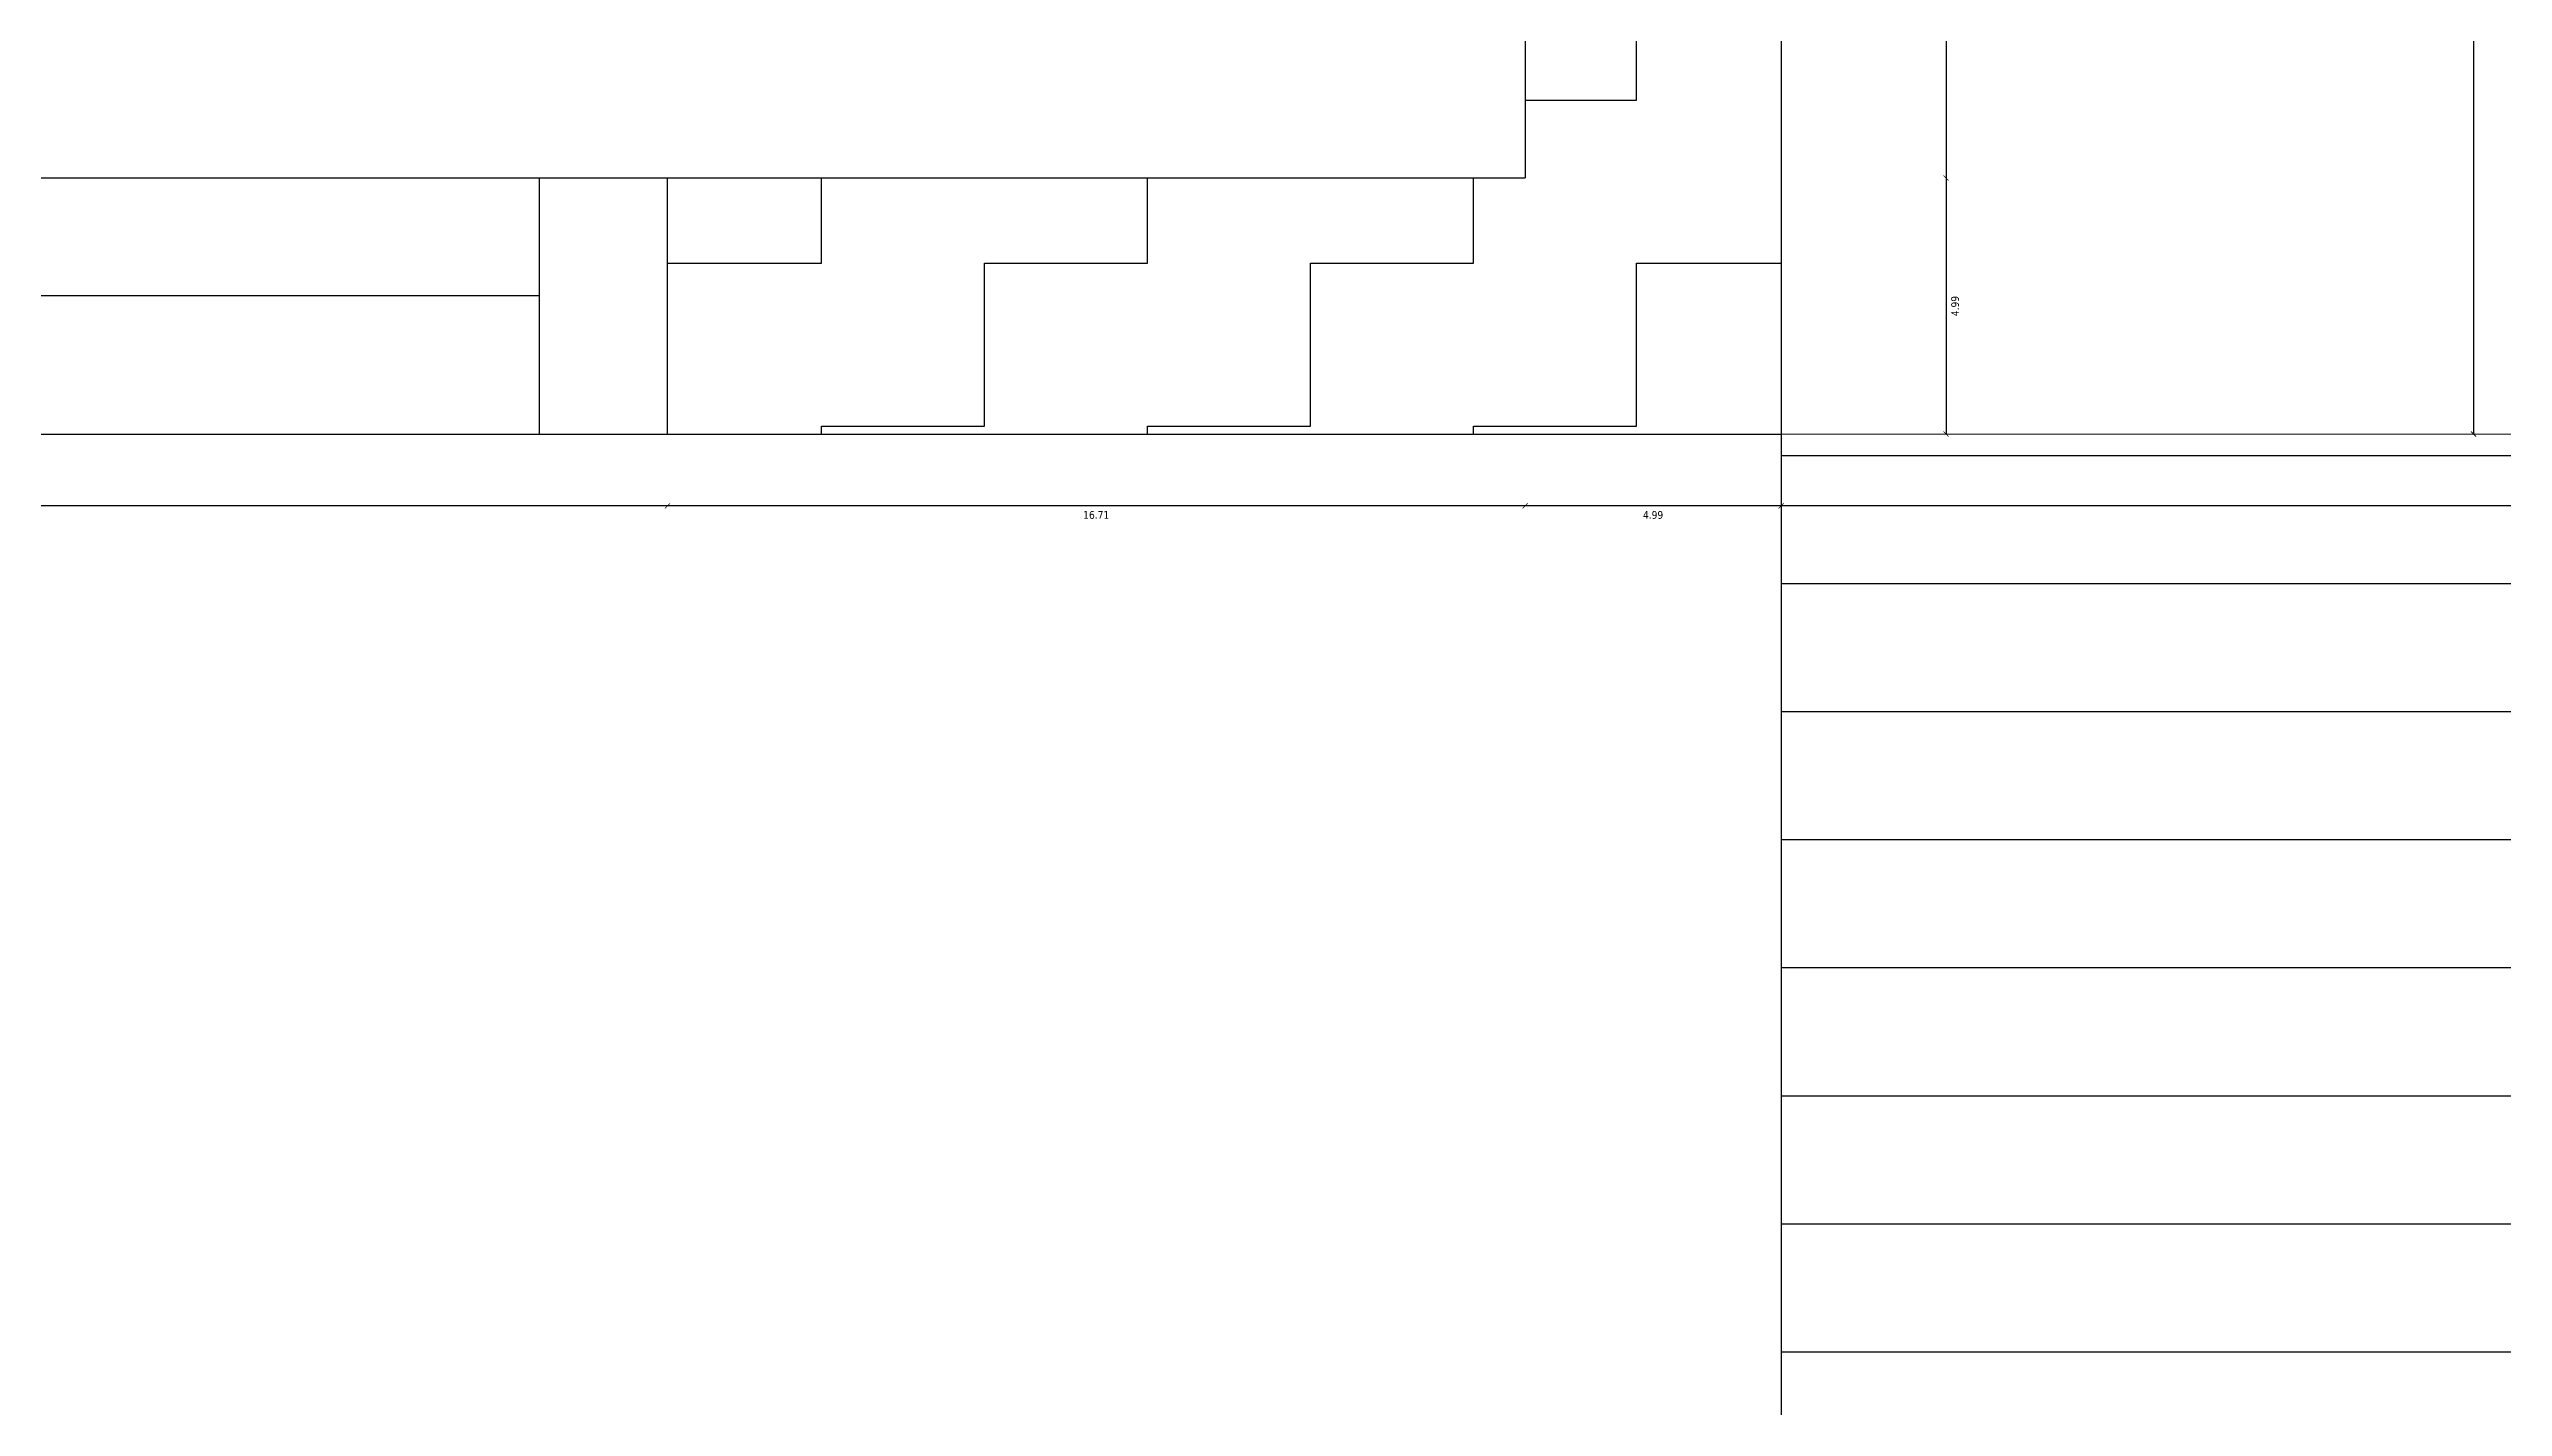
# Model space of a CAD drawing. Header units: millimetres. Extents: x 154 to 5560, y 36 to 724.
# Drawn here: x 4829.94 to 4877.73, y 156.11 to 182.55 of the extents above; entities that cross this region are included whole.
import ezdxf

# ---------------------------------------------------------------- set-up
doc = ezdxf.new("R2010")
doc.units = ezdxf.units.MM
doc.layers.add('MİMARİ PLAN', color=8, linetype='Continuous')
doc.styles.add('taho', font='tahoma.ttf')
doc.dimstyles.new('PATO', dxfattribs={"dimtxt": 0.15, "dimasz": 0.1, "dimexe": 0.02, "dimexo": 0, "dimgap": 0.1, "dimtad": 2, "dimzin": 1, "dimdsep": 46, "dimtxsty": 'taho', "dimblk": 'ARCHTICK', "dimcen": 0.1, "dimse1": 1, "dimse2": 1, "dimclrd": 256, "dimclre": 1, "dimclrt": 256, "dimadec": 0, "dimazin": 0, "dimtfac": 1, "dimtix": 1, "dimtmove": 0, "dimatfit": 3, "dimldrblk": 'ARCHTICK', "dimfxl": 1, "dimtolj": 1, "dimtzin": 0, "dimarcsym": 0})

# ---------------------------------------------------------------- blocks, each defined once
blk = doc.blocks.new('_ARCHTICK')
at = {"color": 0, "linetype": 'ByBlock', "const_width": 0.15}
blk.add_lwpolyline([(-0.5, -0.5), (0.5, 0.5)], dxfattribs=at)
blk = doc.blocks.new('*D183')
at = {"layer": 'Defpoints', "color": 0, "transparency": 16777216}
for p in [(4858.684, 182.441), (4863.67, 177.454), (4858.684, 173.655)]:
    blk.add_point(p, dxfattribs=at)
at = {"layer": 'MİMARİ PLAN', "lineweight": -2, "transparency": 16777216}
blk.add_line((4863.67, 173.655), (4858.684, 173.655), dxfattribs=at)
at = {"layer": 'MİMARİ PLAN', "lineweight": -2, "transparency": 16777216, "xscale": 0.1, "yscale": 0.1, "zscale": 0.1, "rotation": 180}
blk.add_blockref('_ARCHTICK', (4858.684, 173.655), dxfattribs=at)
at = {"layer": 'MİMARİ PLAN', "lineweight": -2, "transparency": 16777216, "xscale": 0.1, "yscale": 0.1, "zscale": 0.1}
blk.add_blockref('_ARCHTICK', (4863.67, 173.655), dxfattribs=at)
at = {"layer": 'MİMARİ PLAN', "transparency": 16777216, "insert": (4861.177, 173.477), "char_height": 0.15, "attachment_point": 5, "style": 'taho'}
blk.add_mtext('\\A1;4.99', dxfattribs=at)
blk = doc.blocks.new('*D213')
at = {"layer": 'Defpoints', "color": 0, "transparency": 16777216}
for p in [(4863.67, 201.368), (4858.684, 180.04), (4866.882, 180.04)]:
    blk.add_point(p, dxfattribs=at)
at = {"layer": 'MİMARİ PLAN', "lineweight": -2, "transparency": 16777216}
blk.add_line((4866.882, 201.368), (4866.882, 180.04), dxfattribs=at)
at = {"layer": 'MİMARİ PLAN', "lineweight": -2, "transparency": 16777216, "xscale": 0.1, "yscale": 0.1, "zscale": 0.1}
for p, rotation in [((4866.882, 201.368), 90), ((4866.882, 180.04), 270)]:
    blk.add_blockref('_ARCHTICK', p, dxfattribs=dict(at, rotation=rotation))
at = {"layer": 'MİMARİ PLAN', "transparency": 16777216, "insert": (4867.06, 190.704), "char_height": 0.15, "attachment_point": 5, "rotation": 90, "style": 'taho'}
blk.add_mtext('\\A1;21.33', dxfattribs=at)
blk = doc.blocks.new('*D214')
at = {"layer": 'Defpoints', "color": 0, "transparency": 16777216}
for p in [(4863.67, 180.04), (4863.67, 175.053), (4866.882, 175.053)]:
    blk.add_point(p, dxfattribs=at)
at = {"layer": 'MİMARİ PLAN', "lineweight": -2, "transparency": 16777216}
blk.add_line((4866.882, 180.04), (4866.882, 175.053), dxfattribs=at)
at = {"layer": 'MİMARİ PLAN', "lineweight": -2, "transparency": 16777216, "xscale": 0.1, "yscale": 0.1, "zscale": 0.1}
for p, rotation in [((4866.882, 180.04), 90), ((4866.882, 175.053), 270)]:
    blk.add_blockref('_ARCHTICK', p, dxfattribs=dict(at, rotation=rotation))
at = {"layer": 'MİMARİ PLAN', "transparency": 16777216, "insert": (4867.06, 177.546), "char_height": 0.15, "attachment_point": 5, "rotation": 90, "style": 'taho'}
blk.add_mtext('\\A1;4.99', dxfattribs=at)
blk = doc.blocks.new('*D215')
at = {"layer": 'Defpoints', "color": 0, "transparency": 16777216}
for p in [(4841.978, 182.441), (4858.684, 177.454), (4841.978, 173.655)]:
    blk.add_point(p, dxfattribs=at)
at = {"layer": 'MİMARİ PLAN', "lineweight": -2, "transparency": 16777216}
blk.add_line((4858.684, 173.655), (4841.978, 173.655), dxfattribs=at)
at = {"layer": 'MİMARİ PLAN', "lineweight": -2, "transparency": 16777216, "xscale": 0.1, "yscale": 0.1, "zscale": 0.1, "rotation": 180}
blk.add_blockref('_ARCHTICK', (4841.978, 173.655), dxfattribs=at)
at = {"layer": 'MİMARİ PLAN', "lineweight": -2, "transparency": 16777216, "xscale": 0.1, "yscale": 0.1, "zscale": 0.1}
blk.add_blockref('_ARCHTICK', (4858.684, 173.655), dxfattribs=at)
at = {"layer": 'MİMARİ PLAN', "transparency": 16777216, "insert": (4850.331, 173.477), "char_height": 0.15, "attachment_point": 5, "style": 'taho'}
blk.add_mtext('\\A1;16.71', dxfattribs=at)
blk = doc.blocks.new('*D216')
at = {"layer": 'Defpoints', "color": 0, "transparency": 16777216}
for p in [(4792.111, 182.441), (4841.978, 177.454), (4792.111, 173.655)]:
    blk.add_point(p, dxfattribs=at)
at = {"layer": 'MİMARİ PLAN', "lineweight": -2, "transparency": 16777216}
blk.add_line((4841.978, 173.655), (4792.111, 173.655), dxfattribs=at)
at = {"layer": 'MİMARİ PLAN', "lineweight": -2, "transparency": 16777216, "xscale": 0.1, "yscale": 0.1, "zscale": 0.1, "rotation": 180}
blk.add_blockref('_ARCHTICK', (4792.111, 173.655), dxfattribs=at)
at = {"layer": 'MİMARİ PLAN', "lineweight": -2, "transparency": 16777216, "xscale": 0.1, "yscale": 0.1, "zscale": 0.1}
blk.add_blockref('_ARCHTICK', (4841.978, 173.655), dxfattribs=at)
at = {"layer": 'MİMARİ PLAN', "transparency": 16777216, "insert": (4817.045, 173.476), "char_height": 0.15, "attachment_point": 5, "style": 'taho'}
blk.add_mtext('\\A1;49.87', dxfattribs=at)
blk = doc.blocks.new('*D225')
at = {"layer": 'Defpoints', "color": 0, "transparency": 16777216}
for p in [(4860.155, 369.601), (4860.155, 175.053), (4877.158, 175.053)]:
    blk.add_point(p, dxfattribs=at)
at = {"layer": 'MİMARİ PLAN', "lineweight": -2, "transparency": 16777216}
blk.add_line((4877.158, 369.601), (4877.158, 175.053), dxfattribs=at)
at = {"layer": 'MİMARİ PLAN', "lineweight": -2, "transparency": 16777216, "xscale": 0.1, "yscale": 0.1, "zscale": 0.1}
for p, rotation in [((4877.158, 369.601), 90), ((4877.158, 175.053), 270)]:
    blk.add_blockref('_ARCHTICK', p, dxfattribs=dict(at, rotation=rotation))
at = {"layer": 'MİMARİ PLAN', "transparency": 16777216, "insert": (4877.336, 272.327), "char_height": 0.15, "attachment_point": 5, "rotation": 90, "style": 'taho'}
blk.add_mtext('\\A1;194.55', dxfattribs=at)
blk = doc.blocks.new('*D226')
at = {"layer": 'Defpoints', "color": 0, "transparency": 16777216}
for p in [(4737.009, 180.04), (4863.67, 153.065), (4737.009, 136.067)]:
    blk.add_point(p, dxfattribs=at)
at = {"layer": 'MİMARİ PLAN', "lineweight": -2, "transparency": 16777216}
blk.add_line((4863.67, 136.067), (4737.009, 136.067), dxfattribs=at)
at = {"layer": 'MİMARİ PLAN', "lineweight": -2, "transparency": 16777216, "xscale": 0.1, "yscale": 0.1, "zscale": 0.1, "rotation": 180}
blk.add_blockref('_ARCHTICK', (4737.009, 136.067), dxfattribs=at)
at = {"layer": 'MİMARİ PLAN', "lineweight": -2, "transparency": 16777216, "xscale": 0.1, "yscale": 0.1, "zscale": 0.1}
blk.add_blockref('_ARCHTICK', (4863.67, 136.067), dxfattribs=at)
at = {"layer": 'MİMARİ PLAN', "transparency": 16777216, "insert": (4824.527, 135.889), "char_height": 0.15, "attachment_point": 5, "style": 'taho'}
blk.add_mtext('\\A1;126.66', dxfattribs=at)
blk = doc.blocks.new('*D236')
at = {"layer": 'Defpoints', "color": 0, "transparency": 16777216}
for p in [(4933.484, 177.546), (4863.67, 173.655), (4863.67, 173.655)]:
    blk.add_point(p, dxfattribs=at)
at = {"layer": 'MİMARİ PLAN', "lineweight": -2, "transparency": 16777216}
blk.add_line((4933.484, 173.655), (4863.67, 173.655), dxfattribs=at)
at = {"layer": 'MİMARİ PLAN', "lineweight": -2, "transparency": 16777216, "xscale": 0.1, "yscale": 0.1, "zscale": 0.1, "rotation": 180}
blk.add_blockref('_ARCHTICK', (4863.67, 173.655), dxfattribs=at)
at = {"layer": 'MİMARİ PLAN', "lineweight": -2, "transparency": 16777216, "xscale": 0.1, "yscale": 0.1, "zscale": 0.1}
blk.add_blockref('_ARCHTICK', (4933.484, 173.655), dxfattribs=at)
at = {"layer": 'MİMARİ PLAN', "transparency": 16777216, "insert": (4898.577, 173.476), "char_height": 0.15, "attachment_point": 5, "style": 'taho'}
blk.add_mtext('\\A1;69.81', dxfattribs=at)

msp = doc.modelspace()

# ---------------------------------------------------------------- hatches: boundary and pattern name
at = {"layer": 'MİMARİ PLAN'}
h = msp.add_hatch(dxfattribs=at)
h.set_pattern_fill('ZIGZAG', color=256, style=0)
h.set_pattern_definition([(0, (4673.5255, 632.4027), (3.175, 3.175), [3.175, -3.175]), (90, (4676.7005, 632.4027), (-3.175, 3.175), [3.175, -3.175])])
h.paths.add_polyline_path([(4863.67, 201.368), (4858.684, 201.368), (4858.684, 180.04), (4841.978, 180.04), (4841.978, 175.053), (4863.67, 175.053)])
h = msp.add_hatch(dxfattribs=at)
h.set_pattern_fill('_USER', color=256, scale=2.49333, pattern_type=0)
h.set_pattern_definition([(0, (-53925.0747, -21477.4467), (0, 2.49333048), [])])
h.paths.add_polyline_path([(4938.47, 175.053), (4933.484, 175.053), (4863.67, 175.053), (4863.67, 148.243, -0.098262), (4872.907, 141.734, -0.21896), (4883.045, 119.695, -0.318076), (4863.67, 92.32), (4863.67, 79.803), (4938.47, 79.803)])
h.paths.add_polyline_path([(4880.916, 121.715, 0.192602), (4872.907, 141.734, 0.092662), (4863.67, 147.069), (4863.67, 95.187, 0.296475)], flags=17)

# ---------------------------------------------------------------- linework, layer by layer
for p, q in [((4858.684, 201.368), (4858.684, 180.04)), ((4863.67, 201.368), (4863.67, 175.053)), ((4792.111, 180.04), (4841.978, 180.04)), ((4839.485, 175.053), (4839.485, 180.04)), ((4841.978, 175.053), (4841.978, 180.04)), ((4794.605, 177.754), (4839.485, 177.754)), ((4792.111, 175.053), (4841.978, 175.053)), ((4863.67, 175.053), (4863.67, 79.803))]:
    msp.add_line(p, q, dxfattribs=at)
at = {"layer": 'MİMARİ PLAN', "ltscale": 0.2}
for p, q in [((4841.978, 180.04), (4858.684, 180.04)), ((4841.978, 175.053), (4863.67, 175.053))]:
    msp.add_line(p, q, dxfattribs=at)
at = {"layer": 'MİMARİ PLAN', "lineweight": 9, "ltscale": 0.02}
msp.add_line((4933.484, 175.053), (4863.67, 175.053), dxfattribs=at)

# ---------------------------------------------------------------- dimensions: what is measured, and where the dimension line sits
at = {"layer": 'MİMARİ PLAN'}
for base, p1, p2, picture, middle in [((4877.158, 175.053), (4860.155, 369.601), (4860.155, 175.053), '*D225', (4877.336, 272.327)), ((4866.882, 180.04), (4863.67, 201.368), (4858.684, 180.04), '*D213', (4867.06, 190.704)), ((4866.882, 175.053), (4863.67, 180.04), (4863.67, 175.053), '*D214', (4867.06, 177.546))]:
    dim = msp.add_linear_dim(base=base, p1=p1, p2=p2, angle=90, dimstyle='PATO', dxfattribs=at)
    dim.commit()
    dim.dimension.update_dxf_attribs({"geometry": picture, "text_midpoint": middle})
for base, p1, p2, picture, middle in [((4792.111, 173.655), (4841.978, 177.454), (4792.111, 182.441), '*D216', (4817.045, 173.476)), ((4841.978, 173.655), (4858.684, 177.454), (4841.978, 182.441), '*D215', (4850.331, 173.477)), ((4858.684, 173.655), (4863.67, 177.454), (4858.684, 182.441), '*D183', (4861.177, 173.477)), ((4863.67, 173.655), (4933.484, 177.546), (4863.67, 173.655), '*D236', (4898.577, 173.476))]:
    dim = msp.add_linear_dim(base=base, p1=p1, p2=p2, dimstyle='PATO', dxfattribs=at)
    dim.commit()
    dim.dimension.update_dxf_attribs({"geometry": picture, "text_midpoint": middle})
dim = msp.add_linear_dim(base=(4737.009, 136.067), p1=(4863.67, 153.065), p2=(4737.009, 180.04), dimstyle='PATO', dxfattribs=at)
dim.commit()
dim.dimension.update_dxf_attribs({"geometry": '*D226', "text_midpoint": (4824.527, 136.067), "dimtype": 160})

doc.saveas('drawing.dxf')
